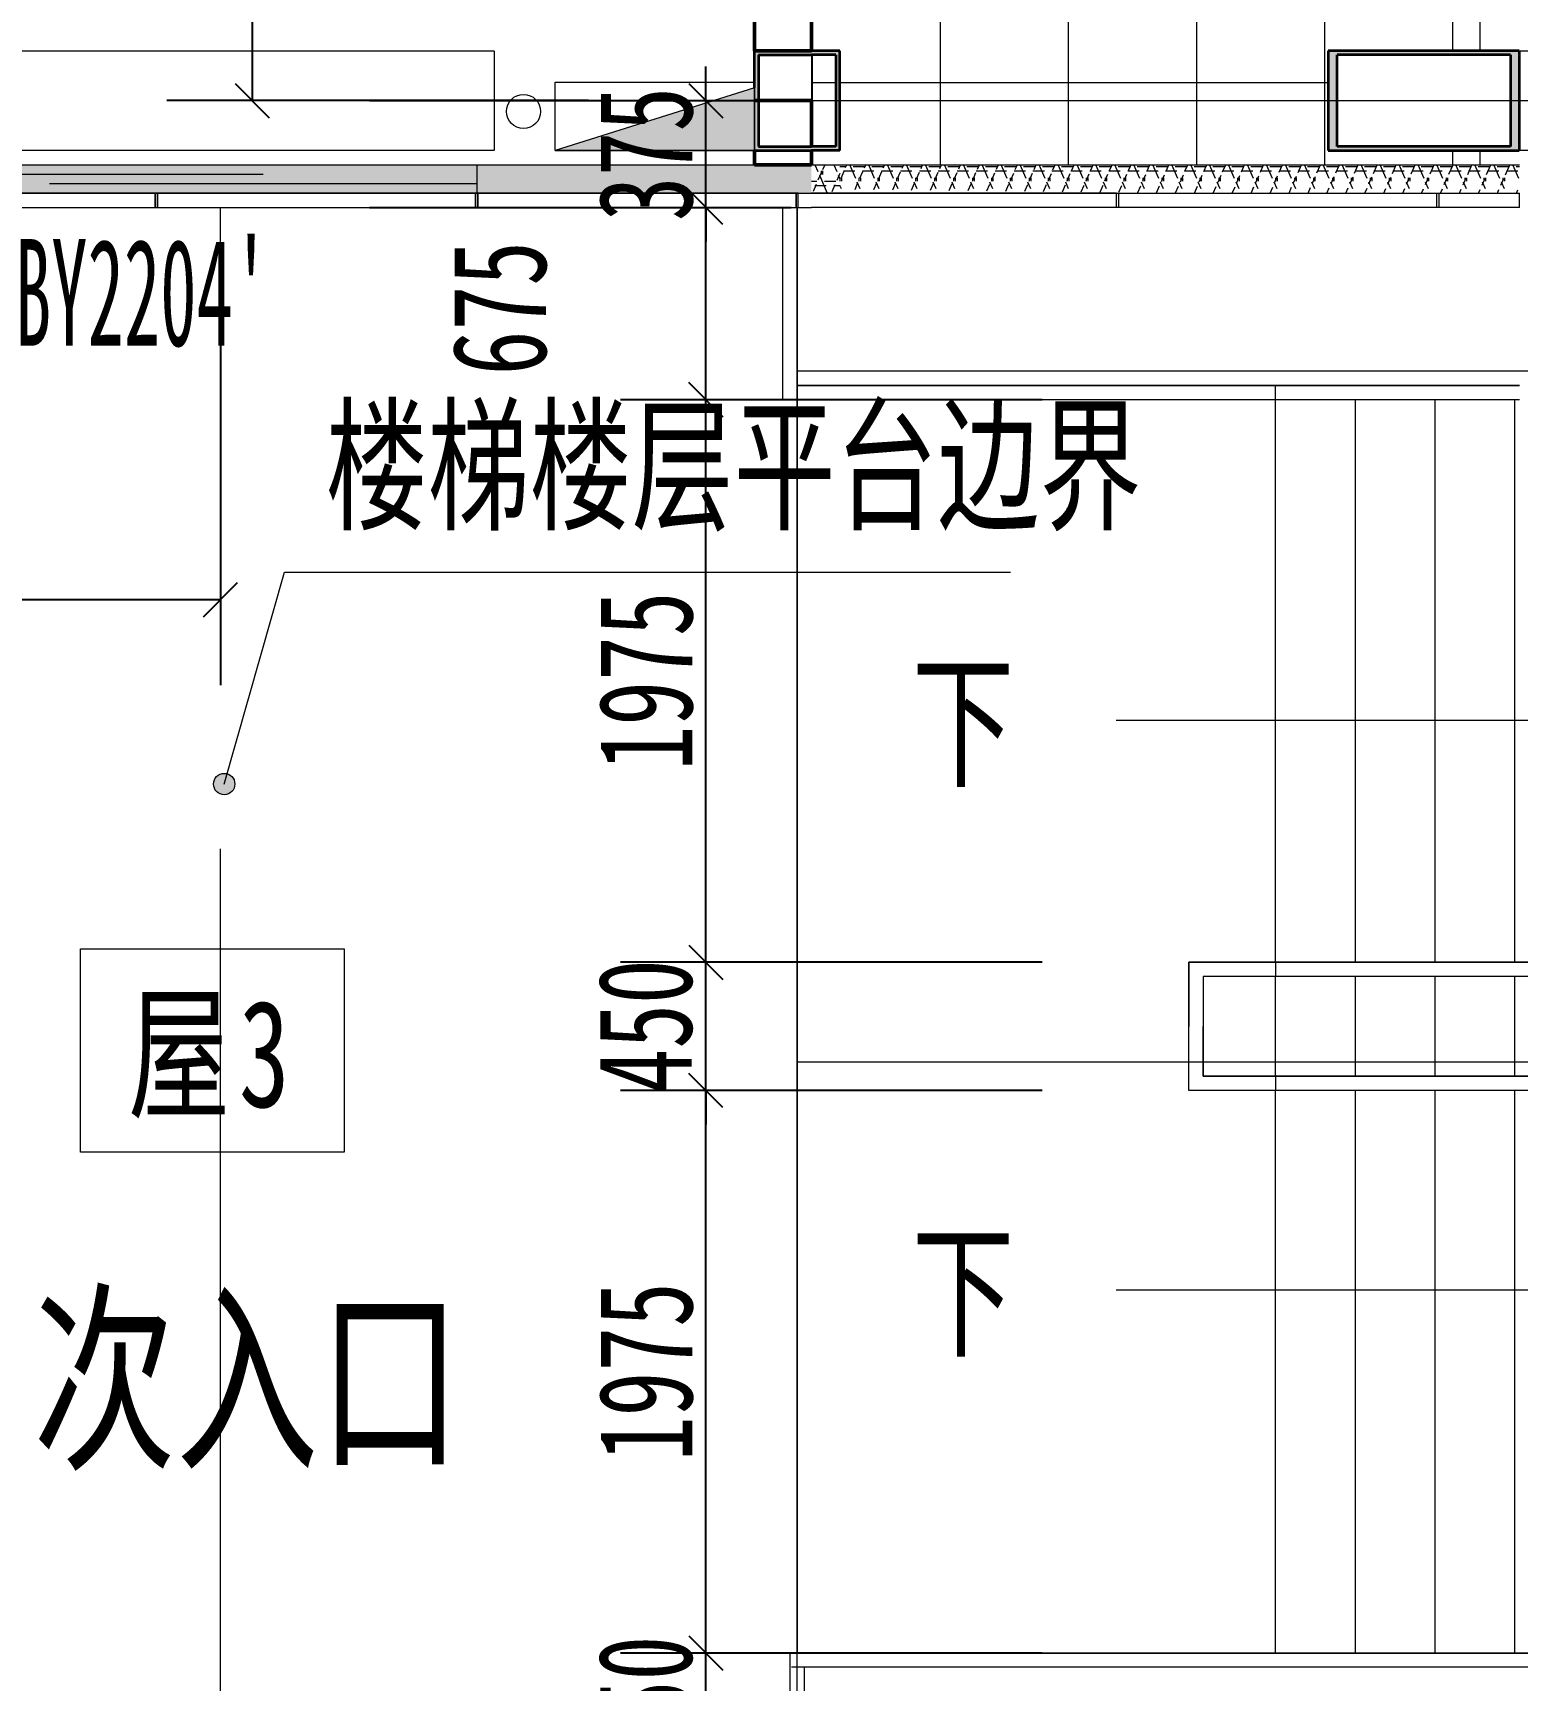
# Model space of a CAD drawing. Header units: millimetres. Extents: x 124696 to 347024, y 412631 to 564609.
# Drawn here: x 187488 to 192699, y 504807 to 510590 of the extents above; entities that cross this region are included whole.
import ezdxf

# ---------------------------------------------------------------- set-up
doc = ezdxf.new("R2010")
doc.units = ezdxf.units.MM
doc.header["$LTSCALE"] = 1500
doc.header["$MEASUREMENT"] = 0
for name, pattern in [('二层平面图$0$IMPORT-216002', [3, 2, -1]), ('二层平面图$0$划线 1mm', [2, 1, -1]), ('二层平面图$0$轴网线_12_3_3_3 mm', [21, 12, -3, 3, -3])]:
    doc.linetypes.add(name, pattern=pattern)
doc.layers.add('0-建筑底图', color=7, linetype='Continuous')
for name, color, linetype, lineweight in [('二层平面图$0$0-1', 7, 'Continuous', 5), ('二层平面图$0$A-FLOR-HRAL', 71, 'Continuous', 9), ('二层平面图$0$A-FLOR-STRS', 51, 'Continuous', 9), ('二层平面图$0$A-LINE', 7, 'Continuous', 9), ('二层平面图$0$A-LINE-1', 7, '二层平面图$0$IMPORT-216002', 9), ('二层平面图$0$A-WALL-1', 10, 'Continuous', 50), ('二层平面图$0$A-WALL-2', 170, 'Continuous', 20), ('二层平面图$0$A-WALL-3', 10, 'Continuous', 50), ('二层平面图$0$A-WALL-CURT-PANEL-2', 7, 'Continuous', 9), ('二层平面图$0$A-WALL-CURT-PANEL-3', 140, 'Continuous', 9), ('二层平面图$0$A-WALL-CURT-STILE-2', 7, 'Continuous', 9), ('二层平面图$0$A-WALL-CURT-STILE-3', 7, 'Continuous', 9), ('二层平面图$0$A-WINDOW', 51, 'Continuous', 9), ('二层平面图$0$A-WINDOW-2', 51, '二层平面图$0$划线 1mm', 9), ('二层平面图$0$A-WINDOW-IDEN', 53, 'Continuous', 15), ('二层平面图$0$ANNO-DIMS', 3, 'Continuous', 15), ('二层平面图$0$ANNO-DOTE-1', 10, '二层平面图$0$轴网线_12_3_3_3 mm', 15), ('二层平面图$0$ANNO-TEXT', 7, 'Continuous', 15), ('二层平面图$0$ANNO-TEXT-1', 1, 'Continuous', 15), ('二层平面图$0$E-FIRE-EQPM', 3, 'Continuous', 9), ('二层平面图$0$FLOR-PATT', 99, 'Continuous', 9), ('二层平面图$0$S-BEAM', 4, 'Continuous', 9), ('二层平面图$0$S-BEAM-1', 7, 'Continuous', 9), ('二层平面图$0$S-BEAM-2', 130, 'Continuous', 35), ('二层平面图$0$S-COLU-1', 250, 'Continuous', 5), ('二层平面图$0$S-COLU-2', 130, 'Continuous', 35), ('二层平面图$0$WALL-HATCH', 252, 'Continuous', 9)]:
    doc.layers.add(name, color=color, linetype=linetype, lineweight=lineweight)
doc.styles.add('二层平面图$0$黑体', font='simhei.ttf', dxfattribs={"width": 0.7, "height": 375})
doc.styles.add('二层平面图$0$黑体_4', font='simhei.ttf', dxfattribs={"width": 0.7, "height": 525})
doc.styles.add('二层平面图$0$黑体_5', font='simhei.ttf', dxfattribs={"width": 0.7, "height": 330})
doc.styles.add('二层平面图$0$黑体_6', font='simhei.ttf', dxfattribs={"width": 0.5, "height": 375})
doc.styles.add('二层平面图$0$黑体_B', font='', dxfattribs={"width": 0.7, "height": 375})
doc.styles.get('二层平面图$0$黑体_B').set_extended_font_data('SimHei', bold=True)
doc.dimstyles.new('二层平面图$0$直线_2_2mm_黑体_引线_文字在上', dxfattribs={"dimscale": 304.8, "dimtxt": 412.811453, "dimasz": 0.393701, "dimexe": 0.984252, "dimexo": 0.0625, "dimgap": 0.147638, "dimtad": 1, "dimdec": 0, "dimzin": 0, "dimdsep": 46, "dimtxsty": '二层平面图$0$黑体_5', "dimblk1": '二层平面图$0$_Oblique', "dimblk2": '二层平面图$0$_Oblique', "dimsah": 1, "dimcen": 0.09, "dimazin": 0, "dimtfac": 1, "dimtdec": 4, "dimtix": 1, "dimtmove": 0, "dimatfit": 3, "dimfxl": 3.937008, "dimfxlon": 1, "dimtvp": 1, "dimtolj": 1, "dimtzin": 0, "dimarcsym": 2})
doc.dimstyles.new('二层平面图$0$直线_2_2mm_黑体_引线_文字在上_2', dxfattribs={"dimscale": 304.8, "dimtxt": 412.811453, "dimasz": 0.393701, "dimexe": 0.984252, "dimexo": 0.0625, "dimgap": 0.147638, "dimtad": 1, "dimdec": 0, "dimzin": 0, "dimdsep": 46, "dimtxsty": '二层平面图$0$黑体_5', "dimblk1": '二层平面图$0$_Oblique', "dimblk2": '二层平面图$0$_Oblique', "dimsah": 1, "dimcen": 0.09, "dimazin": 0, "dimtfac": 1, "dimtdec": 4, "dimtix": 1, "dimtmove": 2, "dimatfit": 3, "dimfxl": 3.937008, "dimfxlon": 1, "dimtvp": 1, "dimtolj": 1, "dimtzin": 0, "dimarcsym": 2})
doc.dimstyles.new('二层平面图$0$直线_2_2mm_黑体_引线_文字在上_3', dxfattribs={"dimscale": 304.8, "dimtxt": 412.811453, "dimasz": 0.393701, "dimexe": 0.984252, "dimexo": 0.0625, "dimgap": 0.147638, "dimtad": 1, "dimdec": 0, "dimzin": 0, "dimdsep": 46, "dimtxsty": '二层平面图$0$黑体_5', "dimblk1": '二层平面图$0$_Oblique', "dimblk2": '二层平面图$0$_Oblique', "dimsah": 1, "dimcen": 0.09, "dimazin": 0, "dimtfac": 1, "dimtdec": 4, "dimtix": 1, "dimtmove": 0, "dimatfit": 3, "dimfxl": 3.937008, "dimfxlon": 1, "dimtvp": 1, "dimtolj": 1, "dimtzin": 0, "dimarcsym": 2})
pattern_1 = [(0, (0, 0), (0, 449.705), []), (90, (0, 0), (-449.705, 3e-14), [])]

# ---------------------------------------------------------------- blocks, each defined once
blk = doc.blocks.new('二层平面图$0$S-梁-钢-箱形1 - _-300x350x14x14-V82-104-2F')
at = {"layer": '二层平面图$0$S-BEAM-1'}
h = blk.add_hatch(color=256, dxfattribs=at)
h.paths.add_polyline_path([(47535.4, 53825), (47535.4, 54175), (46864.6, 54175), (46864.6, 53825), (47239.2, 53825)])
h.paths.add_polyline_path([(47504.1, 53839), (46895.9, 53839), (46895.9, 54161), (47504.1, 54161)])
for p, q in [((47535.4, 54175), (48935.4, 54175)), ((48935.4, 53825), (47535.4, 53825)), ((49567.1, 53825), (49400, 53825))]:
    blk.add_line(p, q, dxfattribs=at)
at = {"layer": '二层平面图$0$S-BEAM-2'}
for p, q in [((47535.4, 54175), (46864.6, 54175)), ((46864.6, 54175), (46864.6, 53825)), ((46895.9, 53839), (46895.9, 54161)), ((47504.1, 54161), (46895.9, 54161)), ((47504.1, 54161), (47504.1, 53839)), ((47535.4, 54175), (47535.4, 53825)), ((47504.1, 53839), (46895.9, 53839)), ((46864.6, 53825), (47535.4, 53825))]:
    blk.add_line(p, q, dxfattribs=at)
blk = doc.blocks.new('二层平面图$0$S-梁-钢-箱形1 - _-300x350x14x14-V51-104-2F')
at = {"layer": '二层平面图$0$S-BEAM-1'}
h = blk.add_hatch(color=256, dxfattribs=at)
h.paths.add_polyline_path([(41026.4, 62825), (41535.4, 62825), (41535.4, 63175), (40864.6, 63175), (40864.6, 62825)])
h.paths.add_polyline_path([(40895.9, 62839), (40895.9, 63161), (41504.1, 63161), (41504.1, 62839), (41026.4, 62839)])
for p, q in [((41535.4, 63175), (43935.4, 63175)), ((43935.4, 62825), (41535.4, 62825))]:
    blk.add_line(p, q, dxfattribs=at)
at = {"layer": '二层平面图$0$S-BEAM-2'}
for p, q in [((41535.4, 63175), (40864.6, 63175)), ((40864.6, 63175), (40864.6, 62825)), ((40895.9, 62839), (40895.9, 63161)), ((41504.1, 63161), (40895.9, 63161)), ((41504.1, 63161), (41504.1, 62839)), ((41535.4, 63175), (41535.4, 62825)), ((40864.6, 62825), (41535.4, 62825)), ((41504.1, 62839), (40895.9, 62839))]:
    blk.add_line(p, q, dxfattribs=at)
blk = doc.blocks.new('二层平面图$0$SHS-Structure-Center_rvt-1-104-2F')
at = {"layer": '二层平面图$0$S-COLU-1'}
for points in [[(45050, 53825), (45050, 53839), (44864, 53839), (44864, 54161), (45050, 54161), (45050, 54175), (44850, 54175), (44850, 53825)], [(45150, 53825), (45150, 54175), (45050, 54175), (45050, 54161), (45136, 54161), (45136, 53839), (45050, 53839), (45050, 53825)]]:
    blk.add_hatch(color=256, dxfattribs=at).paths.add_polyline_path(points)
at = {"layer": '二层平面图$0$S-COLU-2'}
for p, q in [((44850, 54175), (45050, 54175)), ((44850, 54044.8), (44850, 54175)), ((44864, 54161), (45050, 54161)), ((44864, 54161), (44864, 53839)), ((45150, 54175), (45050, 54175)), ((45136, 54161), (45050, 54161)), ((45136, 54161), (45136, 53839)), ((45150, 53825), (45150, 54175)), ((44864, 53839), (45050, 53839)), ((45136, 53839), (45050, 53839)), ((44850, 53825), (45050, 53825)), ((45150, 53825), (45050, 53825))]:
    blk.add_line(p, q, dxfattribs=at)
at = {"layer": '二层平面图$0$S-BEAM'}
for name, p in [('二层平面图$0$S-梁-钢-箱形1 - _-300x350x14x14-V51-104-2F', (0, -9000)), ('二层平面图$0$S-梁-钢-箱形1 - _-300x350x14x14-V82-104-2F', (0, 0))]:
    blk.add_blockref(name, p, dxfattribs=at)
blk = doc.blocks.new('二层平面图$0$顶部扶栏类型 - 顶部扶栏_内部_-4105597-104-2F')
at = {"layer": '二层平面图$0$A-FLOR-HRAL'}
for p, q in [((44950, 53625), (45000, 53625)), ((44950, 52950), (44950, 53625)), ((45000, 53625), (45000, 52950)), ((45000, 52950), (44950, 52950))]:
    blk.add_line(p, q, dxfattribs=at)
blk = doc.blocks.new('二层平面图$0$顶部扶栏类型 - 顶部扶栏_内部_-V133-104-2F')
at = {"layer": '二层平面图$0$A-FLOR-HRAL'}
for p, q in [((44950, 53625), (45000, 53625)), ((44950, 52950), (44950, 53625)), ((45000, 52950), (45000, 53625)), ((44950, 52950), (45000, 52950))]:
    blk.add_line(p, q, dxfattribs=at)
blk = doc.blocks.new('二层平面图$0$顶部扶栏类型 - 顶部扶栏_内部_-4105980-104-2F')
at = {"layer": '二层平面图$0$A-FLOR-HRAL'}
for p, q in [((44975, 48550), (44980, 48550)), ((44975, 48200), (44975, 48550)), ((45025, 48500), (45025, 48250)), ((45000, 48200), (44975, 48200))]:
    blk.add_line(p, q, dxfattribs=at)
blk = doc.blocks.new('二层平面图$0$顶部扶栏类型 - 顶部扶栏_内部_-V134-104-2F')
at = {"layer": '二层平面图$0$A-FLOR-HRAL'}
for p, q in [((44975, 48550), (44980, 48550)), ((44975, 48200), (44975, 48550)), ((44975, 48200), (45000, 48200))]:
    blk.add_line(p, q, dxfattribs=at)
blk = doc.blocks.new('二层平面图$0$顶部扶栏类型 - 顶部扶栏_内部_-6614265-104-2F')
at = {"layer": '二层平面图$0$A-FLOR-HRAL'}
for p, q in [((45000, 52950), (45000, 53000)), ((45000, 53000), (45050, 53000)), ((45050, 53000), (46680, 53000)), ((46680, 52950), (46680, 53000)), ((46680, 53000), (47536, 53000)), ((45050, 52950), (45000, 52950)), ((46680, 52950), (45050, 52950)), ((47536, 52950), (46680, 52950))]:
    blk.add_line(p, q, dxfattribs=at)
blk = doc.blocks.new('二层平面图$0$顶部扶栏类型 - 顶部扶栏_内部_-V173-104-2F')
at = {"layer": '二层平面图$0$A-FLOR-HRAL'}
for p, q in [((45000, 52950), (45000, 53000)), ((46680, 53000), (45000, 53000)), ((47536, 53000), (46680, 53000)), ((46680, 52950), (45000, 52950)), ((47536, 52950), (46680, 52950))]:
    blk.add_line(p, q, dxfattribs=at)
blk = doc.blocks.new('二层平面图$0$顶部扶栏类型 - 顶部扶栏_内部_-6614817-104-2F')
at = {"layer": '二层平面图$0$A-FLOR-HRAL'}
for p, q in [((44980, 48550), (46680, 48550)), ((46680, 48550), (51160, 48550)), ((46680, 48500), (44980, 48500)), ((51160, 48500), (46680, 48500))]:
    blk.add_line(p, q, dxfattribs=at)
blk = doc.blocks.new('二层平面图$0$顶部扶栏类型 - 顶部扶栏_内部_-V174-104-2F')
at = {"layer": '二层平面图$0$A-FLOR-HRAL'}
for p, q in [((46680, 48550), (44980, 48550)), ((51160, 48550), (46680, 48550)), ((46680, 48500), (44980, 48500)), ((51160, 48500), (46680, 48500))]:
    blk.add_line(p, q, dxfattribs=at)
blk = doc.blocks.new('二层平面图$0$顶部扶栏类型 - 顶部扶栏_内部_-6956955-104-2F')
at = {"layer": '二层平面图$0$A-FLOR-HRAL'}
for p, q in [((46375, 50525), (46375, 50750)), ((46425, 50750), (46425, 50575)), ((50855, 50575), (50855, 50750)), ((50905, 50750), (50905, 50550)), ((46425, 50575), (46680, 50575)), ((46680, 50575), (50880, 50575)), ((46680, 50575), (46680, 50525)), ((50905, 50550), (50879.7, 50550)), ((50880, 50575), (50880, 50525)), ((50905, 50525), (50905, 50550)), ((46680, 50525), (46375, 50525)), ((50880, 50525), (46680, 50525)), ((50879.7, 50525), (50905, 50525))]:
    blk.add_line(p, q, dxfattribs=at)
blk = doc.blocks.new('二层平面图$0$顶部扶栏类型 - 顶部扶栏_内部_-V181-104-2F')
at = {"layer": '二层平面图$0$A-FLOR-HRAL'}
for p, q in [((46375, 50525), (46375, 50750)), ((46425, 50575), (46425, 50750)), ((50855, 50750), (50855, 50575)), ((50905, 50750), (50905, 50550)), ((46680, 50575), (46425, 50575)), ((50855, 50575), (46680, 50575)), ((46680, 50525), (46375, 50525)), ((50880, 50525), (46680, 50525))]:
    blk.add_line(p, q, dxfattribs=at)
blk = doc.blocks.new('二层平面图$0$国标_带灭火器箱组合式消防柜-乙型-左 - 1800x700x180 2-4750706-104-2F')
at = {"layer": '二层平面图$0$E-FIRE-EQPM'}
blk.add_hatch(color=256, dxfattribs=at).paths.add_polyline_path([(-350, -120), (350, 99.8), (-350, 99.8)])
for p, q in [((-350, -120), (350, 99.8)), ((350, 99.8), (-350, 99.8)), ((-350, 99.8), (-350, -120)), ((-350, -140.2), (-350, 99.8)), ((-350, 99.8), (350, 99.8)), ((350, 99.8), (350, -140.2)), ((350, -140.2), (-350, -140.2))]:
    blk.add_line(p, q, dxfattribs=at)
blk = doc.blocks.new('二层平面图$0$系统嵌板 - 白色艾特板-12935048-104-2F')
at = {"layer": '二层平面图$0$A-WALL-CURT-PANEL-3'}
for p, q in [((558.5, 50), (-558.5, 50)), ((-558.5, 50), (-558.5, 0)), ((-558.5, 0), (558.5, 0)), ((558.5, 0), (558.5, 50))]:
    blk.add_line(p, q, dxfattribs=at)
blk = doc.blocks.new('二层平面图$0$系统嵌板 - 白色艾特板-12935041-104-2F')
at = {"layer": '二层平面图$0$A-WALL-CURT-PANEL-3'}
for p, q in [((558.5, 50), (-558.5, 50)), ((-558.5, 50), (-558.5, 0)), ((-558.5, 0), (558.5, 0)), ((558.5, 0), (558.5, 50))]:
    blk.add_line(p, q, dxfattribs=at)
blk = doc.blocks.new('二层平面图$0$系统嵌板 - 白色艾特板-12935042-104-2F')
at = {"layer": '二层平面图$0$A-WALL-CURT-PANEL-3'}
for p, q in [((-556.5, 50), (-510.5, 50)), ((-556.5, 0), (-556.5, 50)), ((560.5, 50), (-510.5, 50)), ((560.5, 0), (560.5, 50)), ((-556.5, 0), (-510.5, 0)), ((560.5, 0), (-510.5, 0))]:
    blk.add_line(p, q, dxfattribs=at)
blk = doc.blocks.new('二层平面图$0$系统嵌板 - 白色艾特板-12935043-104-2F')
at = {"layer": '二层平面图$0$A-WALL-CURT-PANEL-3'}
for p, q in [((-558.5, 50), (558.5, 50)), ((-558.5, 0), (-558.5, 50)), ((558.5, 0), (-558.5, 0)), ((558.5, 0), (558.5, 50))]:
    blk.add_line(p, q, dxfattribs=at)
blk = doc.blocks.new('二层平面图$0$系统嵌板 - 白色艾特板-12479604-104-2F')
at = {"layer": '二层平面图$0$A-WALL-CURT-PANEL-3'}
for p, q in [((-558.5, 50), (-276.5, 50)), ((-558.5, 0), (-558.5, 50)), ((-276.5, 0), (-558.5, 0)), ((-276.5, 0), (-276.5, 50))]:
    blk.add_line(p, q, dxfattribs=at)
blk = doc.blocks.new('二层平面图$0$矩形竖梃 - 8 x 50 mm 蜂窝铝板幕墙开缝-12935034-104-2F')
at = {"layer": '二层平面图$0$A-WALL-CURT-STILE-3'}
for p, q in [((-4, 0), (4, 0)), ((-4, -50), (-4, 0)), ((4, 0), (4, -50)), ((4, -50), (-4, -50))]:
    blk.add_line(p, q, dxfattribs=at)
blk = doc.blocks.new('二层平面图$0$矩形竖梃 - 8 x 50 mm 蜂窝铝板幕墙开缝-12935035-104-2F')
at = {"layer": '二层平面图$0$A-WALL-CURT-STILE-3'}
for p, q in [((4, 0), (-4, 0)), ((-4, 0), (-4, -50)), ((4, 0), (4, -50)), ((-4, -50), (4, -50))]:
    blk.add_line(p, q, dxfattribs=at)
blk = doc.blocks.new('二层平面图$0$矩形竖梃 - 8 x 50 mm 蜂窝铝板幕墙开缝-12479595-104-2F')
at = {"layer": '二层平面图$0$A-WALL-CURT-STILE-3'}
for p, q in [((4, 0), (-4, 0)), ((-4, 0), (-4, -50)), ((4, 0), (4, -50)), ((-4, -50), (4, -50))]:
    blk.add_line(p, q, dxfattribs=at)
blk = doc.blocks.new('二层平面图$0$顶部扶栏类型 - 顶部扶栏_内部_-12219770-104-2F')
at = {"layer": '二层平面图$0$A-FLOR-HRAL'}
for p, q in [((46375, 50750), (46375, 50975)), ((46375, 50975), (46680, 50975)), ((46680, 50975), (50880, 50975)), ((46680, 50975), (46680, 50925)), ((50905, 50975), (50879.7, 50975)), ((50879.7, 50950), (50905, 50950)), ((50880, 50975), (50880, 50925)), ((50905, 50950), (50905, 50975)), ((50905, 50950), (50905, 50750)), ((46425, 50925), (46425, 50750)), ((46680, 50925), (46425, 50925)), ((50880, 50925), (46680, 50925)), ((50855, 50750), (50855, 50925))]:
    blk.add_line(p, q, dxfattribs=at)
blk = doc.blocks.new('二层平面图$0$顶部扶栏类型 - 顶部扶栏_内部_-V677-104-2F')
at = {"layer": '二层平面图$0$A-FLOR-HRAL'}
for p, q in [((46375, 50975), (46375, 50750)), ((46680, 50975), (46375, 50975)), ((50880, 50975), (46680, 50975)), ((50905, 50750), (50905, 50950)), ((46425, 50925), (46425, 50750)), ((46680, 50925), (46425, 50925)), ((50855, 50925), (46680, 50925)), ((50855, 50750), (50855, 50925))]:
    blk.add_line(p, q, dxfattribs=at)
blk = doc.blocks.new('二层平面图$0$A-金属百叶 - BY2204_-12935238-104-2F')
at = {"layer": '二层平面图$0$A-WINDOW'}
for p, q in [((-1125, -50), (-1125, 50)), ((1125, 50), (1125, -50))]:
    blk.add_line(p, q, dxfattribs=at)
at = {"layer": '二层平面图$0$A-WINDOW-2'}
for p, q in [((-1125, 16.7), (1125, 16.7)), ((1125, -16.7), (-1125, -16.7))]:
    blk.add_line(p, q, dxfattribs=at)
blk = doc.blocks.new('二层平面图$0$_Oblique')
at = {"color": 0, "linetype": 'ByBlock', "lineweight": -2}
blk.add_line((-0.5, -0.5), (0.5, 0.5), dxfattribs=at)
blk = doc.blocks.new('*D2330')
at = {"layer": '二层平面图$0$ANNO-DIMS', "color": 0, "lineweight": -2, "transparency": 16777216}
for p, q in [((44679.3, 48550), (44679.3, 48670)), ((45860.3, 48550), (44379.3, 48550)), ((44679.3, 48200), (44679.3, 48550)), ((45860.3, 48200), (44379.3, 48200)), ((44679.3, 48200), (44679.3, 48080))]:
    blk.add_line(p, q, dxfattribs=at)
at = {"layer": '二层平面图$0$ANNO-DIMS', "color": 0, "lineweight": -2, "transparency": 16777216, "xscale": 120, "yscale": 120, "zscale": 120}
for p, rotation in [((44679.3, 48550), 270), ((44679.3, 48200), 90)]:
    blk.add_blockref('二层平面图$0$_Oblique', p, dxfattribs=dict(at, rotation=rotation))
at = {"layer": '二层平面图$0$ANNO-DIMS', "color": 0, "transparency": 16777216, "insert": (44467.5, 48375), "char_height": 330, "width": 604.817, "attachment_point": 5, "rotation": 90, "style": '二层平面图$0$黑体_5'}
blk.add_mtext('\\A1;350', dxfattribs=at)
blk = doc.blocks.new('*D2372')
at = {"layer": '二层平面图$0$ANNO-DIMS', "color": 0, "lineweight": -2, "transparency": 16777216}
for p, q in [((45860.3, 50525), (44379.3, 50525)), ((44679.3, 48550), (44679.3, 50525)), ((45860.3, 48550), (44379.3, 48550))]:
    blk.add_line(p, q, dxfattribs=at)
at = {"layer": '二层平面图$0$ANNO-DIMS', "color": 0, "lineweight": -2, "transparency": 16777216, "xscale": 120, "yscale": 120, "zscale": 120}
for p, rotation in [((44679.3, 50525), 90), ((44679.3, 48550), 270)]:
    blk.add_blockref('二层平面图$0$_Oblique', p, dxfattribs=dict(at, rotation=rotation))
at = {"layer": '二层平面图$0$ANNO-DIMS', "color": 0, "transparency": 16777216, "insert": (44469.3, 49537.5), "char_height": 330, "width": 806.422, "attachment_point": 5, "rotation": 90, "style": '二层平面图$0$黑体_5'}
blk.add_mtext('\\A1;1975', dxfattribs=at)
blk = doc.blocks.new('*D2373')
at = {"layer": '二层平面图$0$ANNO-DIMS', "color": 0, "lineweight": -2, "transparency": 16777216}
for p, q in [((44679.3, 50975), (44679.3, 51095)), ((45860.3, 50975), (44379.3, 50975)), ((44679.3, 50525), (44679.3, 50975)), ((45860.3, 50525), (44379.3, 50525)), ((44679.3, 50525), (44679.3, 50405))]:
    blk.add_line(p, q, dxfattribs=at)
at = {"layer": '二层平面图$0$ANNO-DIMS', "color": 0, "lineweight": -2, "transparency": 16777216, "xscale": 120, "yscale": 120, "zscale": 120}
for p, rotation in [((44679.3, 50975), 270), ((44679.3, 50525), 90)]:
    blk.add_blockref('二层平面图$0$_Oblique', p, dxfattribs=dict(at, rotation=rotation))
at = {"layer": '二层平面图$0$ANNO-DIMS', "color": 0, "transparency": 16777216, "insert": (44467.5, 50750), "char_height": 330, "width": 604.817, "attachment_point": 5, "rotation": 90, "style": '二层平面图$0$黑体_5'}
blk.add_mtext('\\A1;450', dxfattribs=at)
blk = doc.blocks.new('*D2374')
at = {"layer": '二层平面图$0$ANNO-DIMS', "color": 0, "lineweight": -2, "transparency": 16777216}
for p, q in [((45860.3, 52950), (44379.3, 52950)), ((44679.3, 50975), (44679.3, 52950)), ((45860.3, 50975), (44379.3, 50975))]:
    blk.add_line(p, q, dxfattribs=at)
at = {"layer": '二层平面图$0$ANNO-DIMS', "color": 0, "lineweight": -2, "transparency": 16777216, "xscale": 120, "yscale": 120, "zscale": 120}
for p, rotation in [((44679.3, 52950), 90), ((44679.3, 50975), 270)]:
    blk.add_blockref('二层平面图$0$_Oblique', p, dxfattribs=dict(at, rotation=rotation))
at = {"layer": '二层平面图$0$ANNO-DIMS', "color": 0, "transparency": 16777216, "insert": (44469.3, 51962.5), "char_height": 330, "width": 806.422, "attachment_point": 5, "rotation": 90, "style": '二层平面图$0$黑体_5'}
blk.add_mtext('\\A1;1975', dxfattribs=at)
blk = doc.blocks.new('*D2375')
at = {"layer": '二层平面图$0$ANNO-DIMS', "color": 0, "lineweight": -2, "transparency": 16777216}
for p, q in [((43498.4, 53625), (44979.3, 53625)), ((44679.3, 52950), (44679.3, 53625)), ((45860.3, 52950), (44379.3, 52950))]:
    blk.add_line(p, q, dxfattribs=at)
at = {"layer": '二层平面图$0$ANNO-DIMS', "color": 0, "lineweight": -2, "transparency": 16777216, "xscale": 120, "yscale": 120, "zscale": 120}
for p, rotation in [((44679.3, 53625), 90), ((44679.3, 52950), 270)]:
    blk.add_blockref('二层平面图$0$_Oblique', p, dxfattribs=dict(at, rotation=rotation))
at = {"layer": '二层平面图$0$ANNO-DIMS', "color": 0, "transparency": 16777216, "insert": (43788.2, 53035.5), "char_height": 330, "width": 604.817, "attachment_point": 1, "rotation": 90, "line_spacing_factor": 0.872751, "style": '二层平面图$0$黑体_5'}
blk.add_mtext('\\A1;675', dxfattribs=at)
blk = doc.blocks.new('*D2376')
at = {"layer": '二层平面图$0$ANNO-DIMS', "color": 0, "lineweight": -2, "transparency": 16777216}
for p, q in [((44679.3, 54000), (44679.3, 54120)), ((43498.4, 54000), (44979.3, 54000)), ((44679.3, 53625), (44679.3, 54000)), ((43498.4, 53625), (44979.3, 53625)), ((44679.3, 53625), (44679.3, 53505))]:
    blk.add_line(p, q, dxfattribs=at)
at = {"layer": '二层平面图$0$ANNO-DIMS', "color": 0, "lineweight": -2, "transparency": 16777216, "xscale": 120, "yscale": 120, "zscale": 120}
for p, rotation in [((44679.3, 54000), 270), ((44679.3, 53625), 90)]:
    blk.add_blockref('二层平面图$0$_Oblique', p, dxfattribs=dict(at, rotation=rotation))
at = {"layer": '二层平面图$0$ANNO-DIMS', "color": 0, "transparency": 16777216, "insert": (44469.3, 53812.5), "char_height": 330, "width": 604.817, "attachment_point": 5, "rotation": 90, "style": '二层平面图$0$黑体_5'}
blk.add_mtext('\\A1;375', dxfattribs=at)
blk = doc.blocks.new('*D2649')
at = {"layer": '二层平面图$0$ANNO-DIMS', "color": 0, "lineweight": -2, "transparency": 16777216}
for p, q in [((44267.5, 61275), (42786.5, 61275)), ((43086.5, 61275), (43086.5, 54000)), ((44267.5, 54000), (42786.5, 54000))]:
    blk.add_line(p, q, dxfattribs=at)
at = {"layer": '二层平面图$0$ANNO-DIMS', "color": 0, "lineweight": -2, "transparency": 16777216, "xscale": 120, "yscale": 120, "zscale": 120}
for p, rotation in [((43086.5, 61275), 90), ((43086.5, 54000), 270)]:
    blk.add_blockref('二层平面图$0$_Oblique', p, dxfattribs=dict(at, rotation=rotation))
at = {"layer": '二层平面图$0$ANNO-DIMS', "color": 0, "transparency": 16777216, "insert": (42876.5, 57637.5), "char_height": 330, "width": 806.422, "attachment_point": 5, "rotation": 90, "style": '二层平面图$0$黑体_5'}
blk.add_mtext('\\A1;7275', dxfattribs=at)
blk = doc.blocks.new('*D2699')
at = {"layer": '二层平面图$0$ANNO-DIMS', "color": 0, "lineweight": -2, "transparency": 16777216}
for p, q in [((40975, 53429), (40975, 51948)), ((42975, 53429), (42975, 51948)), ((40975, 52248), (42975, 52248))]:
    blk.add_line(p, q, dxfattribs=at)
at = {"layer": '二层平面图$0$ANNO-DIMS', "color": 0, "lineweight": -2, "transparency": 16777216, "xscale": 120, "yscale": 120, "zscale": 120, "rotation": 180}
blk.add_blockref('二层平面图$0$_Oblique', (40975, 52248), dxfattribs=at)
at = {"layer": '二层平面图$0$ANNO-DIMS', "color": 0, "lineweight": -2, "transparency": 16777216, "xscale": 120, "yscale": 120, "zscale": 120}
blk.add_blockref('二层平面图$0$_Oblique', (42975, 52248), dxfattribs=at)
at = {"layer": '二层平面图$0$ANNO-DIMS', "color": 0, "transparency": 16777216, "insert": (41975, 52459.9), "char_height": 330, "width": 806.422, "attachment_point": 5, "style": '二层平面图$0$黑体_5'}
blk.add_mtext('\\A1;2000', dxfattribs=at)
blk = doc.blocks.new('二层平面图$0$00_引注_规范_ - 00_引注_规范_-5758180-104-2F')
at = {"layer": '二层平面图$0$ANNO-TEXT'}
for p, q in [((0, 0), (12, 0)), ((12, 0), (17, 0))]:
    blk.add_line(p, q, dxfattribs=at)
blk = doc.blocks.new('二层平面图')
at = {"layer": '二层平面图$0$ANNO-TEXT'}
h = blk.add_hatch(color=8, dxfattribs=at)
edge = h.paths.add_edge_path()
edge.add_arc((42988.1, 51600.6), 37.5, 0, 360)
at = {"layer": '二层平面图$0$FLOR-PATT'}
h = blk.add_hatch(dxfattribs=at)
h.set_pattern_fill('FP_129', color=8, style=0, pattern_type=2)
h.set_pattern_definition(pattern_1)
h.paths.add_polyline_path([(45150, 53775), (47397.1, 53775), (47397.1, 53825), (46864.6, 53825), (46864.6, 54175), (47397.1, 54175), (47397.1, 62825), (46864.6, 62825), (46864.6, 63175), (47397.1, 63175), (47397.1, 63325), (46050, 63325), (46050, 61225), (45050, 61225), (45050, 54175), (45150, 54175), (45150, 53825), (45050, 53825), (45050, 53775)])
h.paths.add_polyline_path([(45136, 53839), (45136, 54161), (45050, 54161), (45050, 53839), (45058.6, 53839)])
h = blk.add_hatch(dxfattribs=at)
h.set_pattern_fill('FP_129', color=8, style=0, pattern_type=2)
h.set_pattern_definition(pattern_1)
h.paths.add_polyline_path([(47397.1, 53775), (48597.1, 53775), (48597.1, 53825), (47397.1, 53825), (47397.1, 53812.6)])
h.paths.add_polyline_path([(47504.1, 54175), (48597.1, 54175), (48597.1, 62825), (47397.1, 62825), (47397.1, 54175)])
h.paths.add_polyline_path([(47929.5, 63175), (48597.1, 63175), (48597.1, 63325), (47397.1, 63325), (47397.1, 63175), (47535.4, 63175)])
at = {"layer": '二层平面图$0$WALL-HATCH'}
h = blk.add_hatch(dxfattribs=at)
h.set_pattern_fill('FP_114', color=8, angle=-113.578, style=0, pattern_type=2)
h.set_pattern_definition([(246.422, (42912.056, 53767.38), (-0.212, -152.8868), [26.213, -13.882, 69.19, -13.882, -42.855]), (246.422, (42912.056, 53767.38), (-0.212, -152.8868), [-123.167, 26.213, -16.642]), (293.58, (42951.974, 53767.38), (66.5144, -0.0014), [26.213, -13.882, 69.26, -13.882, -42.855]), (293.58, (42951.974, 53767.38), (66.5144, -0.0014), [-123.237, 26.213, -16.642]), (180, (42951.97, 53767.38), (-2e-11, -152.4), [39.907, -26.604]), (180, (42918.72, 53630.22), (-2e-11, -152.4), [39.907, -26.604]), (270, (42962.5, 53743.26), (66.513, -7e-12), [12.722, -139.678]), (270, (42929.244, 53667.06), (66.513, -7e-12), [12.722, -139.678]), (270, (42901.54, 53743.26), (66.513, -7e-12), [12.722, -139.678]), (270, (42868.284, 53667.06), (66.513, -7e-12), [12.722, -139.678])])
h.paths.add_polyline_path([(40775, 53675), (45050, 53675), (45050, 53775), (40775, 53775)])
h = blk.add_hatch(dxfattribs=at)
h.set_pattern_fill('FP_115', color=8, angle=-113.578, style=0, pattern_type=2)
h.set_pattern_definition([(246.422, (42912.056, 53767.38), (-0.212, -152.8868), [26.213, -13.882, 69.19, -13.882, -42.855]), (246.422, (42912.056, 53767.38), (-0.212, -152.8868), [-123.167, 26.213, -16.642]), (293.58, (42951.974, 53767.38), (66.5144, -0.0014), [26.213, -13.882, 69.26, -13.882, -42.855]), (293.58, (42951.974, 53767.38), (66.5144, -0.0014), [-123.237, 26.213, -16.642]), (180, (42951.97, 53767.38), (-1e-12, -152.4), [39.907, -26.604]), (180, (42918.72, 53630.22), (-1e-12, -152.4), [39.907, -26.604]), (270, (42962.5, 53743.26), (66.513, -5e-13), [12.722, -139.678]), (270, (42929.244, 53667.06), (66.513, -5e-13), [12.722, -139.678]), (270, (42901.54, 53743.26), (66.513, -5e-13), [12.722, -139.678]), (270, (42868.284, 53667.06), (66.513, -5e-13), [12.722, -139.678])])
h.paths.add_polyline_path([(45150, 53675), (45150, 53775), (45050, 53775), (45050, 53675)])
h = blk.add_hatch(dxfattribs=at)
h.set_pattern_fill('FP_113', color=8, angle=-113.578, style=0, pattern_type=2)
h.set_pattern_definition([(66.422, (52862.945, 53682.62), (0.21196, 152.88676), [26.213, -13.882, 69.19, -13.882, -42.855]), (66.422, (52862.945, 53682.62), (0.21196, 152.88676), [-123.167, 26.213, -16.642]), (113.58, (52823.026, 53682.62), (-66.51436, 0.00144), [26.213, -13.882, 69.26, -13.882, -42.855]), (113.58, (52823.026, 53682.62), (-66.51436, 0.00144), [-123.237, 26.213, -16.642]), (1e-14, (52823.03, 53682.62), (-3e-14, 152.4), [39.907, -26.604]), (1e-14, (52856.28, 53819.78), (-3e-14, 152.4), [39.907, -26.604]), (90, (52812.5, 53706.74), (-66.513, -4e-14), [12.722, -139.678]), (90, (52845.757, 53782.94), (-66.513, -4e-14), [12.722, -139.678]), (90, (52873.46, 53706.74), (-66.513, -4e-14), [12.722, -139.678]), (90, (52906.72, 53782.94), (-66.513, -4e-14), [12.722, -139.678])])
h.paths.add_polyline_path([(47239.2, 53675), (47536, 53675), (47536, 53775), (45150, 53775), (45150, 53675), (46548.9, 53675)])
at = {"layer": '二层平面图$0$A-FLOR-STRS', "color": 8}
for p, q in [((46599.4, 53050), (45000, 53050)), ((47692.5, 53050), (46599.4, 53050)), ((45000, 52950), (45000, 48550)), ((46680, 50975), (46680, 52950)), ((46960, 50975), (46960, 52950)), ((47240, 50975), (47240, 52950)), ((47520, 50975), (47520, 52950)), ((46680, 50575), (46680, 50925)), ((46960, 50575), (46960, 50925)), ((47240, 50575), (47240, 50925)), ((47520, 50575), (47520, 50925)), ((46680, 48550), (46680, 50525)), ((46960, 48550), (46960, 50525)), ((47240, 48550), (47240, 50525)), ((47520, 48550), (47520, 50525))]:
    blk.add_line(p, q, dxfattribs=at)
at = {"layer": '二层平面图$0$A-LINE', "color": 8}
for p, q in [((47397.1, 62825), (47397.1, 54175)), ((43935.6, 54175), (43935.6, 53825)), ((45050, 54161), (45050, 54000)), ((47397.1, 53825), (47397.1, 53775)), ((45000, 48550), (45000, 52950)), ((46120, 51825), (58720, 51825)), ((46120, 49825), (58720, 49825))]:
    blk.add_line(p, q, dxfattribs=at)
blk.add_circle((44039.2, 53961.9), 60, dxfattribs=at)
at = {"layer": '二层平面图$0$A-LINE-1', "color": 8}
for p, q in [((42975, 48373.5), (42975, 53625)), ((45000, 50625), (55125, 50625))]:
    blk.add_line(p, q, dxfattribs=at)
at = {"layer": '二层平面图$0$A-WALL-1', "color": 8}
for p, q in [((44850, 54175), (44850, 61275)), ((45050, 54175), (45050, 61275)), ((45050, 54175), (44850, 54175)), ((45050, 54000), (44850, 54000)), ((45050, 54000), (45050, 53839)), ((44850, 53775), (44850, 53825)), ((45050, 53825), (45050, 53775))]:
    blk.add_line(p, q, dxfattribs=at)
at = {"layer": '二层平面图$0$A-WALL-2', "color": 8}
for p, q in [((40775, 53775), (44850, 53775)), ((45050, 53775), (47536, 53775)), ((40775, 53675), (47536, 53675))]:
    blk.add_line(p, q, dxfattribs=at)
at = {"layer": '二层平面图$0$A-WALL-3', "color": 8}
blk.add_line((45050, 53775), (44850, 53775), dxfattribs=at)
at = {"layer": '二层平面图$0$ANNO-DOTE-1', "color": 8}
for p, q in [((45000, -6710.3), (45000, 106757.2)), ((-18896.2, 54000), (161528.2, 54000))]:
    blk.add_line(p, q, dxfattribs=at)
at = {"layer": '二层平面图$0$ANNO-TEXT', "color": 8}
blk.add_line((42988.1, 51600.6), (43199.4, 52344.8), dxfattribs=at)
blk.add_circle((42988.1, 51600.6), 37.5, dxfattribs=at)
at = {"layer": '二层平面图$0$ANNO-TEXT-1', "color": 8, "flags": 128}
blk.add_lwpolyline([(42483.9, 51022.3), (43409.3, 51022.3), (43409.3, 50308.3), (42483.9, 50308.3)], close=True, dxfattribs=at)
at = {"layer": '二层平面图$0$0-1', "color": 8}
blk.add_blockref('二层平面图$0$SHS-Structure-Center_rvt-1-104-2F', (0, 0), dxfattribs=at)
at = {"layer": '二层平面图$0$A-FLOR-HRAL', "color": 8}
for name in ['二层平面图$0$顶部扶栏类型 - 顶部扶栏_内部_-4105597-104-2F', '二层平面图$0$顶部扶栏类型 - 顶部扶栏_内部_-V133-104-2F', '二层平面图$0$顶部扶栏类型 - 顶部扶栏_内部_-6614265-104-2F', '二层平面图$0$顶部扶栏类型 - 顶部扶栏_内部_-V173-104-2F', '二层平面图$0$顶部扶栏类型 - 顶部扶栏_内部_-12219770-104-2F', '二层平面图$0$顶部扶栏类型 - 顶部扶栏_内部_-V677-104-2F', '二层平面图$0$顶部扶栏类型 - 顶部扶栏_内部_-6956955-104-2F', '二层平面图$0$顶部扶栏类型 - 顶部扶栏_内部_-V181-104-2F', '二层平面图$0$顶部扶栏类型 - 顶部扶栏_内部_-4105980-104-2F', '二层平面图$0$顶部扶栏类型 - 顶部扶栏_内部_-V134-104-2F', '二层平面图$0$顶部扶栏类型 - 顶部扶栏_内部_-6614817-104-2F', '二层平面图$0$顶部扶栏类型 - 顶部扶栏_内部_-V174-104-2F']:
    blk.add_blockref(name, (0, 0), dxfattribs=at)
at = {"layer": '二层平面图$0$A-WALL-CURT-PANEL-2', "color": 8}
for name, p in [('二层平面图$0$系统嵌板 - 白色艾特板-12935048-104-2F', (42187.5, 53625)), ('二层平面图$0$系统嵌板 - 白色艾特板-12935048-104-2F', (43312.5, 53625)), ('二层平面图$0$系统嵌板 - 白色艾特板-12935041-104-2F', (44437.5, 53625)), ('二层平面图$0$系统嵌板 - 白色艾特板-12935042-104-2F', (45560.5, 53625))]:
    blk.add_blockref(name, p, dxfattribs=at)
at = {"layer": '二层平面图$0$A-WALL-CURT-PANEL-3', "color": 8}
for name, p in [('二层平面图$0$系统嵌板 - 白色艾特板-12935043-104-2F', (46687.5, 53625)), ('二层平面图$0$系统嵌板 - 白色艾特板-12479604-104-2F', (47812.5, 53625))]:
    blk.add_blockref(name, p, dxfattribs=at)
at = {"layer": '二层平面图$0$A-WALL-CURT-STILE-2', "color": 8, "extrusion": (0, 0, -1), "rotation": 180}
for p in [(-42750, 53625), (-43875, 53625), (-45000, 53625)]:
    blk.add_blockref('二层平面图$0$矩形竖梃 - 8 x 50 mm 蜂窝铝板幕墙开缝-12935034-104-2F', p, dxfattribs=at)
at = {"layer": '二层平面图$0$A-WALL-CURT-STILE-3', "color": 8, "extrusion": (0, 0, -1), "rotation": 180}
for name, p in [('二层平面图$0$矩形竖梃 - 8 x 50 mm 蜂窝铝板幕墙开缝-12935035-104-2F', (-46125, 53625)), ('二层平面图$0$矩形竖梃 - 8 x 50 mm 蜂窝铝板幕墙开缝-12479595-104-2F', (-47250, 53625))]:
    blk.add_blockref(name, p, dxfattribs=at)
at = {"layer": '二层平面图$0$A-WINDOW', "color": 8, "rotation": 180}
blk.add_blockref('二层平面图$0$A-金属百叶 - BY2204_-12935238-104-2F', (42750, 53725), dxfattribs=at)
at = {"layer": '二层平面图$0$ANNO-TEXT', "color": 8, "xscale": 150, "yscale": 150, "zscale": 150}
blk.add_blockref('二层平面图$0$00_引注_规范_ - 00_引注_规范_-5758180-104-2F', (43199.4, 52344.8), dxfattribs=at)
at = {"layer": '二层平面图$0$E-FIRE-EQPM', "color": 8, "rotation": 180}
blk.add_blockref('二层平面图$0$国标_带灭火器箱组合式消防柜-乙型-左 - 1800x700x180 2-4750706-104-2F', (44500, 53924.8), dxfattribs=at)
at = {"layer": '二层平面图$0$A-WINDOW-IDEN', "color": 8, "insert": (42253.3, 53514.1), "char_height": 375, "width": 1178.481, "attachment_point": 1, "style": '二层平面图$0$黑体_6'}
blk.add_mtext("BY2204'", dxfattribs=at)
at = {"layer": '二层平面图$0$ANNO-TEXT', "color": 8, "attachment_point": 1}
for s, insert, char_height, width, style in [('楼梯楼层平台边界', (43344.4, 52906.5), 375, 3771.138, '二层平面图$0$黑体'), ('\\f黑体|b1|i0|c134|p49|;\\W.7;下', (45403.4, 52006.2), 375, 479.81, '二层平面图$0$黑体_B'), ('\\f黑体|b0|i0|c134|p49|;\\W.7;屋', (42650.6, 50841.7), 375, 471.392, '二层平面图$0$黑体'), ('\\f黑体|b0|i0|c134|p49|;\\W.7;3', (43039.6, 50841.7), 375, 235.696, '二层平面图$0$黑体'), ('\\f黑体|b1|i0|c134|p49|;\\W.7;下', (45403.4, 50006.2), 375, 479.81, '二层平面图$0$黑体_B'), ('次入口', (42316.8, 49774.3), 525, 1969.746, '二层平面图$0$黑体_4')]:
    blk.add_mtext(s, dxfattribs=dict(at, insert=insert, char_height=char_height, width=width, style=style))
at = {"layer": '二层平面图$0$ANNO-DIMS', "color": 8}
for base, p1, p2, dimstyle, override, picture, middle in [((43086.5, 54000), (44286.5, 61275), (44286.5, 54000), '二层平面图$0$直线_2_2mm_黑体_引线_文字在上_3', {"dimpost": '<>', "dimfxl": 7275}, '*D2649', (42876.5, 57637.5)), ((44679.3, 54000), (43479.3, 53625), (43479.3, 54000), '二层平面图$0$直线_2_2mm_黑体_引线_文字在上', {"dimpost": '<>', "dimfxl": 375}, '*D2376', (44469.3, 53812.5)), ((44679.3, 52950), (45879.3, 50975), (45879.3, 52950), '二层平面图$0$直线_2_2mm_黑体_引线_文字在上', {"dimpost": '<>', "dimfxl": 1975}, '*D2374', (44469.3, 51962.5)), ((44679.3, 50975), (45879.3, 50525), (45879.3, 50975), '二层平面图$0$直线_2_2mm_黑体_引线_文字在上', {"dimpost": '<>', "dimfxl": 450}, '*D2373', (44467.5, 50750)), ((44679.3, 50525), (45879.3, 48550), (45879.3, 50525), '二层平面图$0$直线_2_2mm_黑体_引线_文字在上', {"dimpost": '<>', "dimfxl": 1975}, '*D2372', (44469.3, 49537.5)), ((44679.3, 48550), (45879.3, 48200), (45879.3, 48550), '二层平面图$0$直线_2_2mm_黑体_引线_文字在上', {"dimpost": '<>', "dimfxl": 350}, '*D2330', (44467.5, 48375))]:
    dim = blk.add_linear_dim(base=base, p1=p1, p2=p2, angle=90, dimstyle=dimstyle, override=override, dxfattribs=at)
    dim.commit()
    dim.dimension.update_dxf_attribs({"geometry": picture, "text_midpoint": middle})
dim = blk.add_linear_dim(base=(44679.3, 53625), p1=(45879.3, 52950), p2=(43479.3, 53625), angle=90, dimstyle='二层平面图$0$直线_2_2mm_黑体_引线_文字在上_2', override={"dimpost": '<>', "dimfxl": 2493.115521}, dxfattribs=at)
dim.commit()
dim.dimension.update_dxf_attribs({"geometry": '*D2375', "text_midpoint": (44008.2, 53337.9), "dimtype": 160, "text_rotation": 90})
dim = blk.add_linear_dim(base=(42975, 52248), p1=(40975, 53448), p2=(42975, 53448), dimstyle='二层平面图$0$直线_2_2mm_黑体_引线_文字在上_3', override={"dimpost": '<>', "dimfxl": 2000}, dxfattribs=at)
dim.commit()
dim.dimension.update_dxf_attribs({"geometry": '*D2699', "text_midpoint": (41975, 52459.9)})

msp = doc.modelspace()

# ---------------------------------------------------------------- block references
at = {"layer": '0-建筑底图'}
msp.add_blockref('二层平面图', (145171.7, 456352), dxfattribs=at)

doc.saveas('drawing.dxf')
